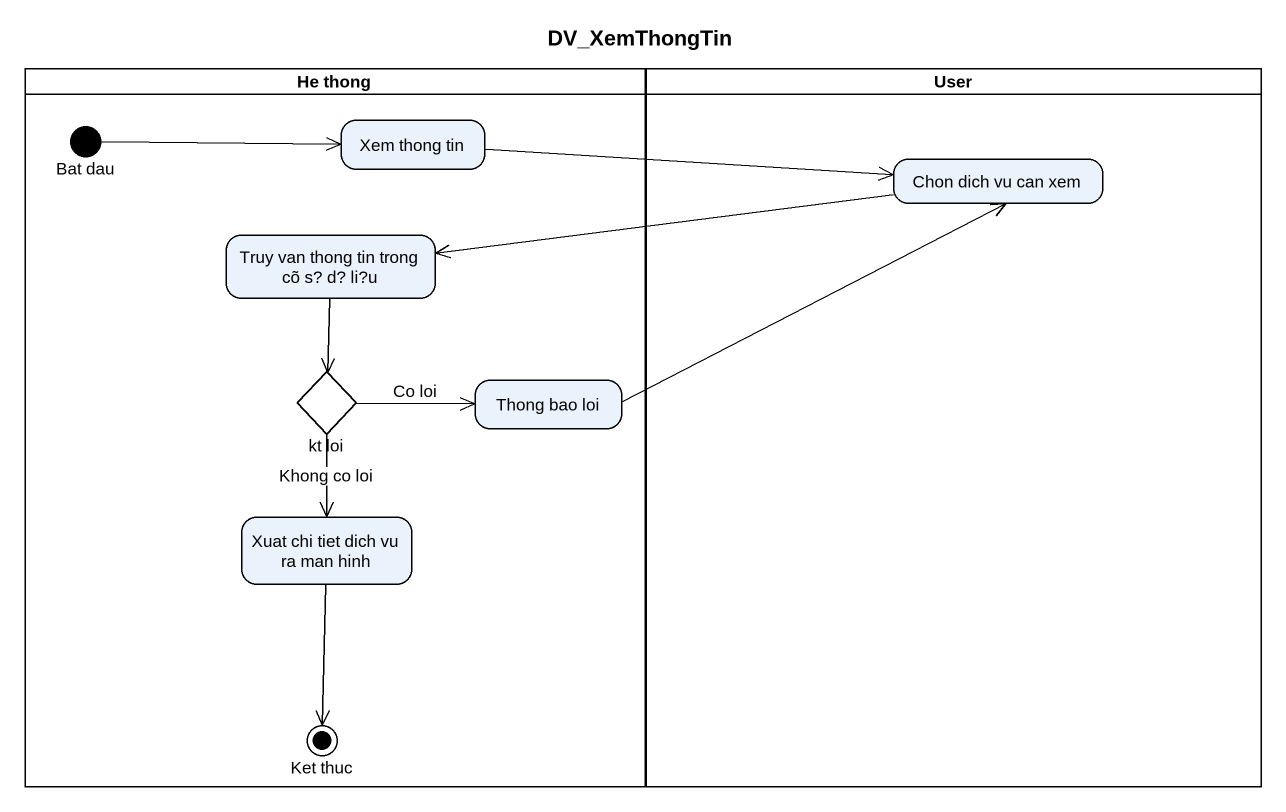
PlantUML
@startuml
title DV_XemThongTin
hide empty description
state "He thong" as He_thong <<partition>> {
  state "Bat dau" as Bat_dau <<start>>
  state "Xem thong tin" as Xem_thong_tin
  state "Truy van thong tin trong cõ s? d? li?u" as Truy_van_thong_tin_trong_cõ
  state "kt loi" as kt_loi <<choice>>
  state "Thong bao loi" as Thong_bao_loi
  state "Xuat chi tiet dich vu ra man hinh" as Xuat_chi_tiet_dich_vu_ra
  state "Ket thuc" as Ket_thuc <<end>>
}
state User <<partition>> {
  state "Chon dich vu can xem" as Chon_dich_vu_can_xem
}
Bat_dau -right-> Xem_thong_tin
Xem_thong_tin -right-> Chon_dich_vu_can_xem
Chon_dich_vu_can_xem -left-> Truy_van_thong_tin_trong_cõ
Truy_van_thong_tin_trong_cõ --> kt_loi
kt_loi -right-> Thong_bao_loi : Co loi
kt_loi --> Xuat_chi_tiet_dich_vu_ra : Khong co loi
Thong_bao_loi -right-> Chon_dich_vu_can_xem
Xuat_chi_tiet_dich_vu_ra --> Ket_thuc
@enduml
